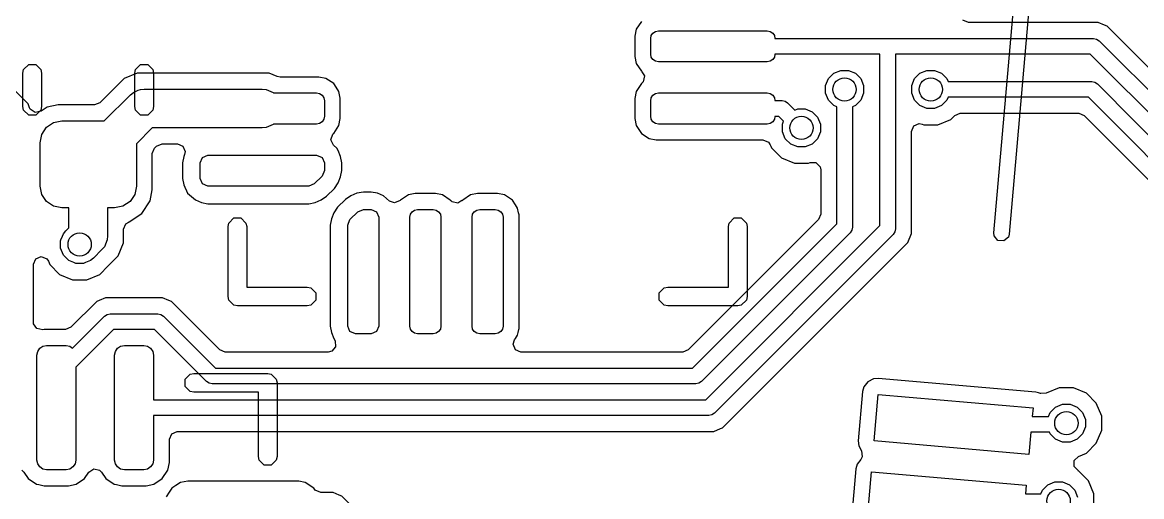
# Model space of a CAD drawing. Extents: x 125.5 to 181.1, y -135.3 to -67.6.
# Drawn here: x 170.23 to 177.43, y -125.02 to -121.97 of the extents above; entities that cross this region are included whole.
import ezdxf

# ---------------------------------------------------------------- set-up
doc = ezdxf.new("R2010")
doc.units = 0
doc.layers.add('BLACK', color=7, linetype='CONTINUOUS')

msp = doc.modelspace()

# ---------------------------------------------------------------- linework, layer by layer
at = {"layer": 'BLACK', "linetype": 'CONTINUOUS'}
for p, q in [((176.482685, -123.32544), (176.643923, -121.482479)), ((176.739185, -121.541004), (176.582305, -123.334156)), ((174.181346, -122.0155), (174.1725, -122.059973)), ((174.181349, -122.015494), (174.181346, -122.0155)), ((174.215054, -121.96505), (174.181349, -122.015494)), ((176.31967, -121.9717), (176.284315, -121.957055)), ((177.155493, -121.9717), (176.31967, -121.9717)), ((177.195334, -121.988203), (177.155493, -121.9717)), ((177.211838, -121.995039), (177.195334, -121.988203)), ((177.211841, -121.995041), (177.211838, -121.995039)), ((177.979959, -122.763159), (177.211841, -121.995041)), ((170.267863, -122.496128), (169.837145, -122.06541)), ((174.1725, -122.059973), (174.1725, -122.190026)), ((174.275, -122.075), (174.278806, -122.055866)), ((174.275, -122.175), (174.275, -122.075)), ((174.278806, -122.055866), (174.289645, -122.039645)), ((174.289645, -122.039645), (174.305866, -122.028806)), ((174.305866, -122.028806), (174.325, -122.025)), ((174.325, -122.025), (175.025, -122.025)), ((175.025, -122.025), (175.044134, -122.028806)), ((175.044134, -122.028806), (175.060355, -122.039645)), ((175.060355, -122.039645), (175.071194, -122.055866)), ((175.071194, -122.055866), (175.074841, -122.0742)), ((175.074841, -122.0742), (175.8, -122.0742)), ((175.8, -122.0742), (177.125, -122.0742)), ((177.125, -122.0742), (177.14444, -122.078067)), ((177.14444, -122.078067), (177.160921, -122.089079)), ((177.160921, -122.089079), (177.885921, -122.814079)), ((174.1725, -122.190026), (174.181346, -122.234499)), ((174.278806, -122.194134), (174.275, -122.175)), ((174.289645, -122.210355), (174.278806, -122.194134)), ((174.305866, -122.221194), (174.289645, -122.210355)), ((174.325, -122.225), (174.305866, -122.221194)), ((175.025, -122.225), (174.325, -122.225)), ((175.044134, -122.221194), (175.025, -122.225)), ((175.060355, -122.210355), (175.044134, -122.221194)), ((175.071194, -122.194134), (175.060355, -122.210355)), ((175.074841, -122.1758), (175.071194, -122.194134)), ((175.7492, -122.1758), (175.074841, -122.1758)), ((175.7492, -123.278958), (175.7492, -122.1758)), ((177.103958, -122.1758), (175.8508, -122.1758)), ((175.8508, -122.1758), (175.8508, -123.3)), ((177.7992, -122.871042), (177.103958, -122.1758)), ((170.235, -122.297164), (170.239567, -122.274203)), ((170.235, -122.512836), (170.235, -122.297164)), ((170.239567, -122.274203), (170.272039, -122.241731)), ((170.272039, -122.241731), (170.317961, -122.241731)), ((170.317961, -122.241731), (170.350433, -122.274203)), ((170.350433, -122.274203), (170.355, -122.297164)), ((170.355, -122.297164), (170.355, -122.512836)), ((170.969744, -122.2975), (170.886134, -122.332132)), ((170.955, -122.297164), (170.959567, -122.274203)), ((170.955, -122.512836), (170.955, -122.297164)), ((170.959567, -122.274203), (170.992039, -122.241731)), ((170.969747, -122.2975), (170.969744, -122.2975)), ((171.060253, -122.2975), (170.969747, -122.2975)), ((170.992039, -122.241731), (171.037961, -122.241731)), ((171.037961, -122.241731), (171.070433, -122.274203)), ((171.820253, -122.2975), (171.060253, -122.2975)), ((171.070433, -122.274203), (171.075, -122.297164)), ((171.075, -122.297164), (171.075, -122.512836)), ((171.871419, -122.318694), (171.820253, -122.2975)), ((174.181346, -122.234499), (174.181349, -122.234505)), ((174.181349, -122.234505), (174.215054, -122.284949)), ((174.215054, -122.284949), (174.218535, -122.28843)), ((174.218535, -122.28843), (174.217087, -122.289877)), ((174.217087, -122.289877), (174.234038, -122.31525)), ((175.418666, -122.332954), (175.453154, -122.298466)), ((175.453154, -122.298466), (175.498214, -122.279802)), ((175.498214, -122.279802), (175.546986, -122.279802)), ((175.546986, -122.279802), (175.592046, -122.298466)), ((175.592046, -122.298466), (175.626534, -122.332954)), ((175.973466, -122.332954), (176.007954, -122.298466)), ((176.007954, -122.298466), (176.053014, -122.279802)), ((176.053014, -122.279802), (176.101786, -122.279802)), ((176.101786, -122.279802), (176.146846, -122.298466)), ((176.146846, -122.298466), (176.181334, -122.332954)), ((170.886128, -122.332136), (170.73041, -122.487855)), ((170.886134, -122.332132), (170.886128, -122.332136)), ((171.890553, -122.3225), (171.871419, -122.318694)), ((172.140022, -122.3225), (171.890553, -122.3225)), ((172.140026, -122.3225), (172.140022, -122.3225)), ((172.184499, -122.331346), (172.140026, -122.3225)), ((172.184505, -122.331349), (172.184499, -122.331346)), ((172.234947, -122.365052), (172.184505, -122.331349)), ((172.250415, -122.388203), (172.234947, -122.365052)), ((174.215054, -122.36505), (174.181349, -122.415494)), ((174.218535, -122.36157), (174.215054, -122.36505)), ((174.226569, -122.352782), (174.218158, -122.361193)), ((174.218158, -122.361193), (174.218535, -122.36157)), ((174.234038, -122.31525), (174.226569, -122.352782)), ((175.400002, -122.378014), (175.418666, -122.332954)), ((175.626534, -122.332954), (175.645198, -122.378014)), ((175.954802, -122.378014), (175.973466, -122.332954)), ((176.181334, -122.332954), (176.189057, -122.3516)), ((176.189057, -122.3516), (177.113618, -122.3516)), ((177.113618, -122.3516), (177.133058, -122.355467)), ((177.133058, -122.355467), (177.149539, -122.366479)), ((177.149539, -122.366479), (177.39153, -122.60847)), ((170.758224, -122.605), (170.926612, -122.436612)), ((170.926612, -122.436612), (170.945548, -122.421071)), ((170.945548, -122.421071), (170.945554, -122.421066)), ((170.945554, -122.421066), (170.977415, -122.407868)), ((170.977415, -122.407868), (170.990613, -122.402402)), ((170.990613, -122.402402), (170.990614, -122.402402)), ((170.990614, -122.402402), (171.015, -122.4)), ((171.015, -122.4), (171.775, -122.4)), ((171.775, -122.4), (171.799386, -122.402402)), ((171.799386, -122.402402), (171.844446, -122.421066)), ((171.844446, -122.421066), (171.84838, -122.425)), ((171.84838, -122.425), (172.125, -122.425)), ((172.125, -122.425), (172.144134, -122.428806)), ((172.144134, -122.428806), (172.160355, -122.439645)), ((172.160355, -122.439645), (172.171194, -122.455866)), ((172.268652, -122.415497), (172.250415, -122.388203)), ((172.268652, -122.415498), (172.268652, -122.415497)), ((172.268653, -122.4155), (172.268652, -122.415498)), ((172.277381, -122.459383), (172.268653, -122.4155)), ((174.181346, -122.4155), (174.1725, -122.459973)), ((174.181349, -122.415494), (174.181346, -122.4155)), ((174.278806, -122.455866), (174.289645, -122.439645)), ((174.289645, -122.439645), (174.305866, -122.428806)), ((174.305866, -122.428806), (174.325, -122.425)), ((174.325, -122.425), (175.025, -122.425)), ((175.025, -122.425), (175.044134, -122.428806)), ((175.044134, -122.428806), (175.060355, -122.439645)), ((175.060355, -122.439645), (175.071194, -122.455866)), ((175.400002, -122.426786), (175.400002, -122.378014)), ((175.418666, -122.471846), (175.400002, -122.426786)), ((175.645198, -122.426786), (175.626534, -122.471846)), ((175.645198, -122.378014), (175.645198, -122.426786)), ((175.954802, -122.426786), (175.954802, -122.378014)), ((175.973466, -122.471846), (175.954802, -122.426786)), ((170.239567, -122.535797), (170.235, -122.512836)), ((170.267863, -122.496129), (170.267863, -122.496128)), ((170.267865, -122.496131), (170.267863, -122.496129)), ((170.27774, -122.519972), (170.267865, -122.496131)), ((170.282358, -122.528612), (170.27774, -122.519972)), ((170.355, -122.512836), (170.350433, -122.535797)), ((170.390378, -122.516571), (170.35171, -122.542408)), ((170.390384, -122.516568), (170.390378, -122.516571)), ((170.461106, -122.502501), (170.390384, -122.516568)), ((170.461116, -122.5025), (170.461106, -122.502501)), ((170.695055, -122.5025), (170.461116, -122.5025)), ((170.73041, -122.487855), (170.695055, -122.5025)), ((170.959567, -122.535797), (170.955, -122.512836)), ((171.075, -122.512836), (171.070433, -122.535797)), ((172.171194, -122.455866), (172.175, -122.475)), ((172.175, -122.475), (172.175, -122.575)), ((172.2775, -122.459978), (172.277381, -122.459383)), ((172.2775, -122.590022), (172.2775, -122.459978)), ((174.1725, -122.459973), (174.1725, -122.590026)), ((174.275, -122.475), (174.278806, -122.455866)), ((174.275, -122.575), (174.275, -122.475)), ((175.071194, -122.455866), (175.074841, -122.4742)), ((175.074841, -122.4742), (175.1202, -122.4742)), ((175.1202, -122.4742), (175.13964, -122.478067)), ((175.13964, -122.478067), (175.156121, -122.489079)), ((175.156121, -122.489079), (175.202167, -122.535125)), ((175.453154, -122.506334), (175.418666, -122.471846)), ((175.4718, -122.514057), (175.453154, -122.506334)), ((175.4718, -123.267576), (175.4718, -122.514057)), ((175.592046, -122.506334), (175.5734, -122.514057)), ((175.5734, -122.514057), (175.5734, -123.288618)), ((175.626534, -122.471846), (175.592046, -122.506334)), ((176.007954, -122.506334), (175.973466, -122.471846)), ((176.053014, -122.524998), (176.007954, -122.506334)), ((176.146846, -122.506334), (176.101786, -122.524998)), ((176.181334, -122.471846), (176.146846, -122.506334)), ((176.189057, -122.4532), (176.181334, -122.471846)), ((177.092576, -122.4532), (176.189057, -122.4532)), ((177.319688, -122.680312), (177.092576, -122.4532)), ((170.272039, -122.568269), (170.239567, -122.535797)), ((170.317961, -122.568269), (170.272039, -122.568269)), ((170.314177, -122.549873), (170.282358, -122.528612)), ((170.35171, -122.542408), (170.314177, -122.549873)), ((170.350433, -122.535797), (170.317961, -122.568269)), ((170.992039, -122.568269), (170.959567, -122.535797)), ((171.037961, -122.568269), (170.992039, -122.568269)), ((171.070433, -122.535797), (171.037961, -122.568269)), ((172.175, -122.575), (172.171194, -122.594134)), ((172.268652, -122.634503), (172.2775, -122.590022)), ((174.1725, -122.590026), (174.181346, -122.634499)), ((174.278806, -122.594134), (174.275, -122.575)), ((175.074841, -122.5758), (175.071194, -122.594134)), ((175.099158, -122.5758), (175.074841, -122.5758)), ((175.130325, -122.606967), (175.099158, -122.5758)), ((175.202167, -122.535125), (175.220814, -122.527402)), ((175.220814, -122.527402), (175.269586, -122.527402)), ((175.269586, -122.527402), (175.314646, -122.546066)), ((175.314646, -122.546066), (175.349134, -122.580554)), ((175.349134, -122.580554), (175.367798, -122.625614)), ((176.101786, -122.524998), (176.053014, -122.524998)), ((176.206268, -122.595265), (176.231188, -122.570345)), ((176.231188, -122.570345), (176.266543, -122.5557)), ((176.266543, -122.5557), (177.029409, -122.5557)), ((177.029409, -122.5557), (177.064764, -122.570345)), ((177.064764, -122.570345), (177.477855, -122.983436)), ((170.355657, -122.691424), (170.386005, -122.646005)), ((170.386005, -122.646005), (170.431424, -122.615657)), ((170.431424, -122.615657), (170.485, -122.605)), ((170.485, -122.605), (170.758224, -122.605)), ((171.066776, -122.65), (170.965, -122.751776)), ((171.775, -122.65), (171.066776, -122.65)), ((171.799386, -122.647598), (171.775, -122.65)), ((171.844446, -122.628934), (171.799386, -122.647598)), ((171.84838, -122.625), (171.844446, -122.628934)), ((172.125, -122.625), (171.84838, -122.625)), ((172.144134, -122.621194), (172.125, -122.625)), ((172.160355, -122.610355), (172.144134, -122.621194)), ((172.171194, -122.594134), (172.160355, -122.610355)), ((172.234947, -122.684947), (172.268652, -122.634503)), ((174.181346, -122.634499), (174.181349, -122.634505)), ((174.181349, -122.634505), (174.215052, -122.684947)), ((174.289645, -122.610355), (174.278806, -122.594134)), ((174.305866, -122.621194), (174.289645, -122.610355)), ((174.325, -122.625), (174.305866, -122.621194)), ((175.025, -122.625), (174.325, -122.625)), ((175.044134, -122.621194), (175.025, -122.625)), ((175.060355, -122.610355), (175.044134, -122.621194)), ((175.071194, -122.594134), (175.060355, -122.610355)), ((175.122602, -122.625614), (175.130325, -122.606967)), ((175.122602, -122.674386), (175.122602, -122.625614)), ((175.367798, -122.625614), (175.367798, -122.674386)), ((175.9533, -122.67207), (175.967945, -122.636715)), ((175.967945, -122.636715), (176.0033, -122.62207)), ((176.0033, -122.62207), (176.022433, -122.625876)), ((176.022433, -122.625876), (176.032147, -122.6299)), ((176.032147, -122.6299), (176.032149, -122.6299)), ((176.032149, -122.6299), (176.122651, -122.6299)), ((176.122651, -122.6299), (176.122653, -122.6299)), ((176.122653, -122.6299), (176.206268, -122.595265)), ((177.39153, -122.60847), (177.681721, -122.898661)), ((170.345, -122.745), (170.355657, -122.691424)), ((172.216956, -122.727719), (172.228782, -122.691324)), ((172.23433, -122.761816), (172.216956, -122.727719)), ((172.228782, -122.691324), (172.231791, -122.688756)), ((172.231465, -122.68843), (172.234945, -122.684949)), ((172.231791, -122.688756), (172.231465, -122.68843)), ((172.234945, -122.684949), (172.234945, -122.684947)), ((172.234945, -122.684947), (172.234947, -122.684947)), ((174.215052, -122.684947), (174.265494, -122.71865)), ((174.265494, -122.71865), (174.265497, -122.718652)), ((174.265497, -122.718652), (174.265498, -122.718652)), ((174.265498, -122.718652), (174.2655, -122.718653)), ((174.2655, -122.718653), (174.309383, -122.727381)), ((174.309383, -122.727381), (174.309978, -122.7275)), ((174.309978, -122.7275), (174.997648, -122.7275)), ((174.997648, -122.7275), (175.033003, -122.742145)), ((175.141266, -122.719446), (175.122602, -122.674386)), ((175.175754, -122.753934), (175.141266, -122.719446)), ((175.349134, -122.719446), (175.314646, -122.753934)), ((175.367798, -122.674386), (175.349134, -122.719446)), ((175.9533, -123.269506), (175.9533, -122.67207)), ((177.595, -122.955624), (177.319688, -122.680312)), ((170.345, -123.025), (170.345, -122.745)), ((170.965, -122.751776), (170.965, -123.025)), ((171.067499, -122.814942), (171.082145, -122.779588)), ((171.082145, -122.779588), (171.094591, -122.767143)), ((171.094591, -122.767143), (171.129945, -122.7525)), ((171.129945, -122.7525), (171.229554, -122.7525)), ((171.229554, -122.7525), (171.264909, -122.767145)), ((171.264909, -122.767145), (171.279554, -122.8025)), ((171.279554, -122.8025), (171.275748, -122.821635)), ((172.255548, -122.779937), (172.23433, -122.761816)), ((172.255549, -122.779939), (172.255548, -122.779937)), ((172.25555, -122.77994), (172.255549, -122.779939)), ((172.263208, -122.794971), (172.25555, -122.77994)), ((172.279317, -122.833862), (172.263208, -122.794971)), ((175.033003, -122.742145), (175.043841, -122.758364)), ((175.043841, -122.758364), (175.047478, -122.767143)), ((175.047478, -122.767143), (175.052335, -122.778868)), ((175.052335, -122.778868), (175.116332, -122.842865)), ((175.220814, -122.772598), (175.175754, -122.753934)), ((175.269586, -122.772598), (175.220814, -122.772598)), ((175.314646, -122.753934), (175.269586, -122.772598)), ((171.0675, -123.048885), (171.067499, -122.814942)), ((171.270682, -122.833864), (171.2625, -122.874996)), ((171.2625, -122.874996), (171.2625, -122.975003)), ((171.275748, -122.821635), (171.270682, -122.833864)), ((171.375, -122.875), (171.389645, -122.839645)), ((171.375, -122.975), (171.375, -122.875)), ((171.389645, -122.839645), (171.425, -122.825)), ((171.425, -122.825), (172.125, -122.825)), ((172.125, -122.825), (172.160355, -122.839645)), ((172.160355, -122.839645), (172.175, -122.875)), ((172.175, -122.875), (172.175, -122.924289)), ((172.2875, -122.875), (172.279317, -122.833862)), ((172.2875, -122.924289), (172.2875, -122.875)), ((175.116332, -122.842865), (175.199947, -122.8775)), ((175.199947, -122.8775), (175.199949, -122.8775)), ((175.199949, -122.8775), (175.290451, -122.8775)), ((175.290451, -122.8775), (175.290453, -122.8775)), ((175.290453, -122.8775), (175.300165, -122.873476)), ((175.300165, -122.873476), (175.338433, -122.873475)), ((175.338433, -122.873475), (175.365493, -122.900534)), ((172.175, -122.924289), (172.160355, -122.959644)), ((172.279317, -122.965427), (172.2875, -122.924289)), ((175.365493, -122.900534), (175.3693, -122.91967)), ((175.3693, -122.91967), (175.3693, -123.204409)), ((170.355657, -123.078576), (170.345, -123.025)), ((170.965, -123.025), (170.954343, -123.078576)), ((171.2625, -122.975003), (171.270682, -123.016136)), ((171.270682, -123.016136), (171.270682, -123.016137)), ((171.270682, -123.016137), (171.277093, -123.031613)), ((171.389645, -123.010355), (171.375, -122.975)), ((171.425, -123.025), (171.389645, -123.010355)), ((172.074289, -123.025), (171.425, -123.025)), ((172.109644, -123.010355), (172.074289, -123.025)), ((172.160355, -122.959644), (172.109644, -123.010355)), ((172.239905, -123.039194), (172.263208, -123.004318)), ((172.263208, -123.004318), (172.279317, -122.965427)), ((170.386005, -123.123995), (170.355657, -123.078576)), ((170.954343, -123.078576), (170.923995, -123.123995)), ((171.05343, -123.119619), (171.0675, -123.048885)), ((171.277093, -123.031613), (171.286792, -123.055029)), ((171.286792, -123.055029), (171.29445, -123.07006)), ((171.29445, -123.07006), (171.344971, -123.113208)), ((172.154318, -123.113208), (172.189194, -123.089905)), ((172.189194, -123.089905), (172.239905, -123.039194)), ((172.345682, -123.086791), (172.310806, -123.110094)), ((172.345683, -123.086791), (172.345682, -123.086791)), ((172.384573, -123.070682), (172.345683, -123.086791)), ((172.384574, -123.070682), (172.384573, -123.070682)), ((172.425707, -123.0625), (172.384574, -123.070682)), ((172.425711, -123.0625), (172.425707, -123.0625)), ((172.475, -123.0625), (172.425711, -123.0625)), ((172.475003, -123.0625), (172.475, -123.0625)), ((172.516136, -123.070682), (172.475003, -123.0625)), ((172.555029, -123.086792), (172.516136, -123.070682)), ((172.594468, -123.120475), (172.555029, -123.086792)), ((172.715494, -123.081349), (172.665051, -123.115053)), ((172.7155, -123.081346), (172.715494, -123.081349)), ((172.759973, -123.0725), (172.7155, -123.081346)), ((172.759978, -123.0725), (172.759973, -123.0725)), ((172.890022, -123.0725), (172.759978, -123.0725)), ((172.890026, -123.0725), (172.890022, -123.0725)), ((172.934499, -123.081346), (172.890026, -123.0725)), ((172.934505, -123.081349), (172.934499, -123.081346)), ((172.984949, -123.115054), (172.934505, -123.081349)), ((173.115494, -123.081349), (173.06505, -123.115054)), ((173.1155, -123.081346), (173.115494, -123.081349)), ((173.159973, -123.0725), (173.1155, -123.081346)), ((173.159978, -123.0725), (173.159973, -123.0725)), ((173.290022, -123.0725), (173.159978, -123.0725)), ((173.290026, -123.0725), (173.290022, -123.0725)), ((173.334499, -123.081346), (173.290026, -123.0725)), ((173.334505, -123.081349), (173.334499, -123.081346)), ((173.384947, -123.115052), (173.334505, -123.081349)), ((170.431424, -123.154343), (170.386005, -123.123995)), ((170.485, -123.165), (170.431424, -123.154343)), ((170.53, -123.165), (170.485, -123.165)), ((170.53, -123.293223), (170.53, -123.165)), ((170.825, -123.165), (170.78, -123.165)), ((170.78, -123.165), (170.78, -123.345)), ((170.878576, -123.154343), (170.825, -123.165)), ((170.923995, -123.123995), (170.878576, -123.154343)), ((170.999833, -123.199833), (171.05343, -123.119619)), ((171.344971, -123.113208), (171.383862, -123.129317)), ((171.383862, -123.129317), (171.425, -123.1375)), ((171.425, -123.1375), (171.425006, -123.1375)), ((171.425006, -123.1375), (172.074283, -123.1375)), ((172.074283, -123.1375), (172.074289, -123.1375)), ((172.074289, -123.1375), (172.115427, -123.129317)), ((172.115427, -123.129317), (172.154318, -123.113208)), ((172.260094, -123.160806), (172.236791, -123.195682)), ((172.310806, -123.110094), (172.260094, -123.160806)), ((172.626936, -123.132454), (172.594468, -123.120475)), ((172.662293, -123.117812), (172.626936, -123.132454)), ((172.665051, -123.115053), (172.662293, -123.117812)), ((172.98843, -123.118535), (172.984949, -123.115054)), ((172.988807, -123.118158), (172.98843, -123.118535)), ((172.997218, -123.126569), (172.988807, -123.118158)), ((173.03475, -123.134038), (172.997218, -123.126569)), ((173.060122, -123.117087), (173.03475, -123.134038)), ((173.06157, -123.118535), (173.060122, -123.117087)), ((173.06505, -123.115054), (173.06157, -123.118535)), ((173.404937, -123.144971), (173.384947, -123.115052)), ((173.418652, -123.165497), (173.404937, -123.144971)), ((173.418652, -123.165498), (173.418652, -123.165497)), ((173.418653, -123.1655), (173.418652, -123.165498)), ((173.425, -123.197409), (173.418653, -123.1655)), ((170.919619, -123.25343), (170.999833, -123.199833)), ((171.559567, -123.262039), (171.592039, -123.229567)), ((171.592039, -123.229567), (171.637961, -123.229567)), ((171.637961, -123.229567), (171.670433, -123.262039)), ((172.220682, -123.234574), (172.2125, -123.275707)), ((172.236791, -123.195683), (172.220682, -123.234573)), ((172.220682, -123.234573), (172.220682, -123.234574)), ((172.236791, -123.195682), (172.236791, -123.195683)), ((172.325, -123.275711), (172.339645, -123.240356)), ((172.339645, -123.240356), (172.390356, -123.189645)), ((172.390356, -123.189645), (172.425711, -123.175)), ((172.425711, -123.175), (172.475, -123.175)), ((172.475, -123.175), (172.510355, -123.189645)), ((172.510355, -123.189645), (172.525, -123.225)), ((172.525, -123.225), (172.525, -123.925)), ((172.725, -123.225), (172.728806, -123.205866)), ((172.725, -123.925), (172.725, -123.225)), ((172.728806, -123.205866), (172.739645, -123.189645)), ((172.739645, -123.189645), (172.755866, -123.178806)), ((172.755866, -123.178806), (172.775, -123.175)), ((172.775, -123.175), (172.875, -123.175)), ((172.875, -123.175), (172.894134, -123.178806)), ((172.894134, -123.178806), (172.910355, -123.189645)), ((172.910355, -123.189645), (172.921194, -123.205866)), ((172.921194, -123.205866), (172.925, -123.225)), ((172.925, -123.225), (172.925, -123.925)), ((173.125, -123.225), (173.128806, -123.205866)), ((173.125, -123.925), (173.125, -123.225)), ((173.128806, -123.205866), (173.139645, -123.189645)), ((173.139645, -123.189645), (173.155866, -123.178806)), ((173.155866, -123.178806), (173.175, -123.175)), ((173.175, -123.175), (173.275, -123.175)), ((173.275, -123.175), (173.294134, -123.178806)), ((173.294134, -123.178806), (173.310355, -123.189645)), ((173.310355, -123.189645), (173.321194, -123.205866)), ((173.321194, -123.205866), (173.325, -123.225)), ((173.325, -123.225), (173.325, -123.925)), ((173.4275, -123.209978), (173.425, -123.197409)), ((173.4275, -123.940022), (173.4275, -123.209978)), ((175.354655, -123.239764), (174.516564, -124.077855)), ((174.779567, -123.262039), (174.812039, -123.229567)), ((174.812039, -123.229567), (174.857961, -123.229567)), ((174.857961, -123.229567), (174.890433, -123.262039)), ((175.3693, -123.204409), (175.354655, -123.239764)), ((170.496071, -123.330548), (170.511612, -123.311612)), ((170.511612, -123.311612), (170.53, -123.293223)), ((170.8825, -123.301847), (170.897145, -123.266492)), ((170.8825, -123.390253), (170.8825, -123.301847)), ((170.897145, -123.266492), (170.915611, -123.256624)), ((170.915069, -123.255314), (170.919611, -123.253431)), ((170.915611, -123.256624), (170.915069, -123.255314)), ((170.919611, -123.253431), (170.919619, -123.25343)), ((171.555, -123.285), (171.559567, -123.262039)), ((171.555, -123.735), (171.555, -123.285)), ((171.670433, -123.262039), (171.675, -123.285)), ((171.675, -123.285), (171.675, -123.675)), ((172.2125, -123.275707), (172.2125, -123.925003)), ((172.325, -123.925), (172.325, -123.275711)), ((174.544376, -124.195), (175.4718, -123.267576)), ((174.628958, -124.3992), (175.7492, -123.278958)), ((174.775, -123.285), (174.779567, -123.262039)), ((174.775, -123.675), (174.775, -123.285)), ((174.890433, -123.262039), (174.895, -123.285)), ((174.895, -123.285), (174.895, -123.735)), ((175.569533, -123.308058), (175.558521, -123.324539)), ((175.5734, -123.288618), (175.569533, -123.308058)), ((175.8508, -123.3), (175.846933, -123.31944)), ((175.9533, -123.330493), (175.9533, -123.269506)), ((170.477402, -123.375614), (170.4799, -123.369584)), ((170.477402, -123.424386), (170.477402, -123.375614)), ((170.4799, -123.369584), (170.489282, -123.346933)), ((170.489282, -123.346933), (170.496066, -123.330554)), ((170.496066, -123.330554), (170.496071, -123.330548)), ((170.777598, -123.369387), (170.758934, -123.414446)), ((170.78, -123.345), (170.777598, -123.369386)), ((170.777598, -123.369386), (170.777598, -123.369387)), ((175.558521, -123.324539), (174.601339, -124.281721)), ((175.835921, -123.335921), (174.685921, -124.485921)), ((175.846933, -123.31944), (175.835921, -123.335921)), ((175.929962, -123.386837), (175.9533, -123.330493)), ((176.484809, -123.344833), (176.482685, -123.32544)), ((176.509408, -123.374149), (176.484809, -123.344833)), ((176.54753, -123.377484), (176.509408, -123.374149)), ((176.576846, -123.352885), (176.54753, -123.377484)), ((176.582305, -123.334156), (176.576846, -123.352885)), ((170.496066, -123.469446), (170.477402, -123.424386)), ((170.743389, -123.433388), (170.688388, -123.488388)), ((170.758934, -123.414446), (170.743389, -123.433388)), ((170.847866, -123.473868), (170.8825, -123.390253)), ((174.736838, -124.579961), (175.929962, -123.386837)), ((170.302499, -123.52762), (170.317144, -123.492265)), ((170.302499, -123.90025), (170.302499, -123.52762)), ((170.317144, -123.492265), (170.352499, -123.47762)), ((170.352499, -123.47762), (170.387854, -123.492265)), ((170.387854, -123.492265), (170.398691, -123.508483)), ((170.398691, -123.508483), (170.407135, -123.528868)), ((170.407135, -123.528868), (170.471132, -123.592865)), ((170.530554, -123.503934), (170.496066, -123.469446)), ((170.562415, -123.517131), (170.530554, -123.503934)), ((170.575613, -123.522598), (170.562415, -123.517131)), ((170.575614, -123.522598), (170.575613, -123.522598)), ((170.624386, -123.522598), (170.575614, -123.522598)), ((170.624387, -123.522598), (170.624386, -123.522598)), ((170.637584, -123.517131), (170.624387, -123.522598)), ((170.669446, -123.503934), (170.637584, -123.517131)), ((170.669451, -123.503928), (170.669446, -123.503934)), ((170.688388, -123.488388), (170.669451, -123.503928)), ((170.783868, -123.537865), (170.847866, -123.473868)), ((170.471132, -123.592865), (170.554747, -123.6275)), ((170.645253, -123.6275), (170.728868, -123.592865)), ((170.728868, -123.592865), (170.783868, -123.537865)), ((170.554747, -123.6275), (170.554749, -123.6275)), ((170.554749, -123.6275), (170.645251, -123.6275)), ((170.645251, -123.6275), (170.645253, -123.6275)), ((170.765847, -123.7433), (170.726006, -123.759803)), ((170.826833, -123.7433), (170.765847, -123.7433)), ((171.134153, -123.7433), (170.826833, -123.7433)), ((171.173994, -123.759803), (171.134153, -123.7433)), ((171.559567, -123.757961), (171.555, -123.735)), ((171.675, -123.675), (172.065, -123.675)), ((172.065, -123.675), (172.087961, -123.679567)), ((172.087961, -123.679567), (172.120433, -123.712039)), ((172.120433, -123.712039), (172.120433, -123.757961)), ((174.329567, -123.712039), (174.362039, -123.679567)), ((174.329567, -123.757961), (174.329567, -123.712039)), ((174.362039, -123.679567), (174.385, -123.675)), ((174.385, -123.675), (174.775, -123.675)), ((174.895, -123.735), (174.890433, -123.757961)), ((170.7095, -123.76664), (170.543285, -123.932855)), ((170.726006, -123.759803), (170.7095, -123.76664)), ((171.190498, -123.766639), (171.173994, -123.759803)), ((171.1905, -123.76664), (171.190498, -123.766639)), ((171.501714, -124.077855), (171.1905, -123.76664)), ((171.592039, -123.790433), (171.559567, -123.757961)), ((171.615, -123.795), (171.592039, -123.790433)), ((172.065, -123.795), (171.615, -123.795)), ((172.087961, -123.790433), (172.065, -123.795)), ((172.120433, -123.757961), (172.087961, -123.790433)), ((174.362039, -123.790433), (174.329567, -123.757961)), ((174.385, -123.795), (174.362039, -123.790433)), ((174.835, -123.795), (174.385, -123.795)), ((174.857961, -123.790433), (174.835, -123.795)), ((174.890433, -123.757961), (174.857961, -123.790433)), ((170.554354, -124.066743), (170.760419, -123.860679)), ((170.760419, -123.860679), (170.7769, -123.849667)), ((170.7769, -123.849667), (170.79634, -123.8458)), ((170.79634, -123.8458), (171.10366, -123.8458)), ((171.10366, -123.8458), (171.1231, -123.849667)), ((171.1231, -123.849667), (171.139581, -123.860679)), ((171.139581, -123.860679), (171.473902, -124.195)), ((170.303459, -123.910003), (170.302499, -123.90025)), ((170.324719, -123.941823), (170.303459, -123.910003)), ((170.362252, -123.94929), (170.324719, -123.941823)), ((170.371246, -123.947501), (170.362252, -123.94929)), ((170.371248, -123.9475), (170.371246, -123.947501)), ((170.50793, -123.9475), (170.371248, -123.9475)), ((170.543285, -123.932855), (170.50793, -123.9475)), ((170.817382, -123.9474), (170.575, -124.189782)), ((171.082618, -123.9474), (170.817382, -123.9474)), ((171.416939, -124.281721), (171.082618, -123.9474)), ((172.2125, -123.925003), (172.220682, -123.966136)), ((172.339645, -123.960355), (172.325, -123.925)), ((172.375, -123.975), (172.339645, -123.960355)), ((172.510355, -123.960355), (172.475, -123.975)), ((172.525, -123.925), (172.510355, -123.960355)), ((172.728806, -123.944134), (172.725, -123.925)), ((172.739645, -123.960355), (172.728806, -123.944134)), ((172.755866, -123.971194), (172.739645, -123.960355)), ((172.910355, -123.960355), (172.894134, -123.971194)), ((172.921194, -123.944134), (172.910355, -123.960355)), ((172.925, -123.925), (172.921194, -123.944134)), ((173.128806, -123.944134), (173.125, -123.925)), ((173.139645, -123.960355), (173.128806, -123.944134)), ((173.155866, -123.971194), (173.139645, -123.960355)), ((173.310355, -123.960355), (173.294134, -123.971194)), ((173.321194, -123.944134), (173.310355, -123.960355)), ((173.325, -123.925), (173.321194, -123.944134)), ((173.422306, -123.966136), (173.426012, -123.947501)), ((173.426012, -123.947501), (173.4275, -123.940022)), ((172.220682, -123.966136), (172.220682, -123.966137)), ((172.220682, -123.966137), (172.236795, -124.005037)), ((172.236795, -124.005037), (172.236797, -124.00504)), ((172.236797, -124.00504), (172.244318, -124.019801)), ((172.244318, -124.019801), (172.247321, -124.057951)), ((172.475, -123.975), (172.375, -123.975)), ((172.775, -123.975), (172.755866, -123.971194)), ((172.875, -123.975), (172.775, -123.975)), ((172.894134, -123.971194), (172.875, -123.975)), ((173.175, -123.975), (173.155866, -123.971194)), ((173.275, -123.975), (173.175, -123.975)), ((173.294134, -123.971194), (173.275, -123.975)), ((173.390035, -124.0425), (173.398461, -124.014722)), ((173.398461, -124.014722), (173.40515, -124.004709)), ((173.40515, -124.004709), (173.418652, -123.984503)), ((173.418652, -123.984503), (173.422306, -123.966136)), ((170.325, -124.1125), (170.329758, -124.088582)), ((170.329758, -124.088582), (170.343306, -124.068306)), ((170.343306, -124.068306), (170.363582, -124.054758)), ((170.363582, -124.054758), (170.3875, -124.05)), ((170.3875, -124.05), (170.5125, -124.05)), ((170.5125, -124.05), (170.536418, -124.054758)), ((170.536418, -124.054758), (170.554354, -124.066743)), ((170.825, -124.1125), (170.829758, -124.088582)), ((170.829758, -124.088582), (170.843306, -124.068306)), ((170.843306, -124.068306), (170.863582, -124.054758)), ((170.863582, -124.054758), (170.8875, -124.05)), ((170.8875, -124.05), (171.0125, -124.05)), ((171.0125, -124.05), (171.036418, -124.054758)), ((171.036418, -124.054758), (171.056694, -124.068306)), ((171.056694, -124.068306), (171.070242, -124.088582)), ((171.070242, -124.088582), (171.075, -124.1125)), ((171.537069, -124.0925), (171.501714, -124.077855)), ((172.199768, -124.0925), (171.537069, -124.0925)), ((172.222467, -124.08705), (172.199768, -124.0925)), ((172.247321, -124.057951), (172.222467, -124.08705)), ((173.40468, -124.077855), (173.390035, -124.0425)), ((173.440035, -124.0925), (173.40468, -124.077855)), ((174.481209, -124.0925), (173.440035, -124.0925)), ((174.516564, -124.077855), (174.481209, -124.0925)), ((170.325, -124.7875), (170.325, -124.1125)), ((170.825, -124.7875), (170.825, -124.1125)), ((171.075, -124.1125), (171.075, -124.3992)), ((170.575, -124.189782), (170.575, -124.7875)), ((171.279567, -124.267039), (171.312039, -124.234567)), ((171.312039, -124.234567), (171.335, -124.23)), ((171.335, -124.23), (171.81, -124.23)), ((171.473902, -124.195), (174.544376, -124.195)), ((171.81, -124.23), (171.832961, -124.234567)), ((171.832961, -124.234567), (171.865433, -124.267039)), ((171.279567, -124.312961), (171.279567, -124.267039)), ((171.312039, -124.345433), (171.279567, -124.312961)), ((171.433419, -124.292733), (171.416939, -124.281721)), ((171.43342, -124.292733), (171.433419, -124.292733)), ((171.45286, -124.2966), (171.43342, -124.292733)), ((174.565418, -124.2966), (171.45286, -124.2966)), ((171.865433, -124.267039), (171.87, -124.29)), ((171.87, -124.29), (171.87, -124.765)), ((174.584858, -124.292733), (174.565418, -124.2966)), ((174.601339, -124.281721), (174.584858, -124.292733)), ((175.646587, -124.316345), (175.638056, -124.345614)), ((175.646588, -124.316344), (175.646587, -124.316345)), ((175.672109, -124.284545), (175.646588, -124.316344)), ((175.707861, -124.264932), (175.672109, -124.284545)), ((175.707862, -124.264931), (175.707861, -124.264932)), ((175.738165, -124.261614), (175.707862, -124.264931)), ((176.75447, -124.350528), (175.738165, -124.261614)), ((171.335, -124.35), (171.312039, -124.345433)), ((171.75, -124.35), (171.335, -124.35)), ((171.75, -124.765), (171.75, -124.35)), ((175.638056, -124.345614), (175.610152, -124.664583)), ((175.71314, -124.663461), (175.739287, -124.364603)), ((175.739287, -124.364603), (176.735482, -124.451759)), ((176.770802, -124.355288), (176.75447, -124.350528)), ((176.783738, -124.359059), (176.770802, -124.355288)), ((176.78608, -124.359742), (176.783738, -124.359059)), ((176.819205, -124.357933), (176.78608, -124.359742)), ((176.904746, -124.3225), (176.819205, -124.357933)), ((176.904747, -124.3225), (176.904746, -124.3225)), ((176.995253, -124.3225), (176.904747, -124.3225)), ((177.078868, -124.357135), (176.995253, -124.3225)), ((177.142865, -124.421132), (177.078868, -124.357135)), ((171.075, -124.3992), (174.628958, -124.3992)), ((176.735482, -124.451759), (176.730666, -124.50681)), ((176.846066, -124.480554), (176.880554, -124.446066)), ((176.880554, -124.446066), (176.925614, -124.427402)), ((176.925614, -124.427402), (176.974386, -124.427402)), ((176.974386, -124.427402), (177.019446, -124.446066)), ((177.019446, -124.446066), (177.053934, -124.480554)), ((177.1775, -124.504747), (177.142865, -124.421132)), ((174.65, -124.5008), (171.075, -124.5008)), ((171.075, -124.5008), (171.075, -124.7875)), ((174.66944, -124.496933), (174.65, -124.5008)), ((174.685921, -124.485921), (174.66944, -124.496933)), ((176.730666, -124.50681), (176.835191, -124.50681)), ((176.835191, -124.50681), (176.846066, -124.480554)), ((177.053934, -124.480554), (177.072598, -124.525614)), ((177.072598, -124.525614), (177.072598, -124.574386)), ((177.1775, -124.595253), (177.1775, -124.504747)), ((171.192145, -124.617945), (171.2275, -124.6033)), ((171.2275, -124.6033), (174.680491, -124.6033)), ((174.680491, -124.6033), (174.680493, -124.6033)), ((174.680493, -124.6033), (174.723931, -124.585307)), ((174.723931, -124.585307), (174.736838, -124.579961)), ((176.721777, -124.60841), (176.709335, -124.750617)), ((176.841495, -124.60841), (176.721777, -124.60841)), ((176.846066, -124.619446), (176.841495, -124.60841)), ((177.072598, -124.574386), (177.053934, -124.619446)), ((177.142865, -124.678868), (177.1775, -124.595253)), ((171.1775, -124.6533), (171.192145, -124.617945)), ((171.1775, -124.803753), (171.1775, -124.6533)), ((175.610152, -124.664583), (175.613468, -124.694886)), ((176.709335, -124.750617), (175.71314, -124.663461)), ((176.880554, -124.653934), (176.846066, -124.619446)), ((176.925614, -124.672598), (176.880554, -124.653934)), ((176.974386, -124.672598), (176.925614, -124.672598)), ((177.019446, -124.653934), (176.974386, -124.672598)), ((177.053934, -124.619446), (177.019446, -124.653934)), ((177.078868, -124.742865), (177.142865, -124.678868)), ((175.613468, -124.694886), (175.632112, -124.728867)), ((175.632112, -124.728867), (175.636279, -124.766907)), ((177.027451, -124.764162), (177.078868, -124.742865)), ((170.329758, -124.811418), (170.325, -124.7875)), ((170.343306, -124.831694), (170.329758, -124.811418)), ((170.570242, -124.811418), (170.556694, -124.831694)), ((170.575, -124.7875), (170.570242, -124.811418)), ((170.829758, -124.811418), (170.825, -124.7875)), ((170.843306, -124.831694), (170.829758, -124.811418)), ((171.070242, -124.811418), (171.056694, -124.831694)), ((171.075, -124.7875), (171.070242, -124.811418)), ((171.167927, -124.85188), (171.1775, -124.803753)), ((171.754567, -124.787961), (171.75, -124.765)), ((171.787039, -124.820433), (171.754567, -124.787961)), ((171.832961, -124.820433), (171.787039, -124.820433)), ((171.865433, -124.787961), (171.832961, -124.820433)), ((171.87, -124.765), (171.865433, -124.787961)), ((175.603009, -124.814443), (175.594478, -124.843711)), ((175.627271, -124.784213), (175.603009, -124.814443)), ((175.636279, -124.766907), (175.627271, -124.784213)), ((177.000392, -124.829488), (177.000394, -124.791219)), ((177.000394, -124.791219), (177.027451, -124.764162)), ((170.227778, -124.852303), (170.241573, -124.866098)), ((170.241573, -124.866098), (170.268541, -124.906459)), ((170.363582, -124.845242), (170.343306, -124.831694)), ((170.3875, -124.85), (170.363582, -124.845242)), ((170.5125, -124.85), (170.3875, -124.85)), ((170.536418, -124.845242), (170.5125, -124.85)), ((170.556694, -124.831694), (170.536418, -124.845242)), ((170.631459, -124.906459), (170.658426, -124.866098)), ((170.658426, -124.866098), (170.690245, -124.844838)), ((170.690245, -124.844838), (170.727778, -124.852303)), ((170.727778, -124.852303), (170.741573, -124.866098)), ((170.741573, -124.866098), (170.768541, -124.906459)), ((170.863582, -124.845242), (170.843306, -124.831694)), ((170.8875, -124.85), (170.863582, -124.845242)), ((171.0125, -124.85), (170.8875, -124.85)), ((171.036418, -124.845242), (171.0125, -124.85)), ((171.056694, -124.831694), (171.036418, -124.845242)), ((171.131459, -124.906459), (171.167927, -124.85188)), ((175.594478, -124.843711), (175.566574, -125.16268)), ((175.669562, -125.161558), (175.695709, -124.8627)), ((175.695709, -124.8627), (176.691904, -124.949856)), ((177.024984, -124.854081), (177.000392, -124.829488)), ((177.024772, -124.854399), (177.024984, -124.854081)), ((177.026369, -124.855466), (177.024772, -124.854399)), ((177.027451, -124.856548), (177.026369, -124.855466)), ((177.028864, -124.857133), (177.027451, -124.856548)), ((177.028865, -124.857133), (177.028864, -124.857133)), ((177.028868, -124.857135), (177.028865, -124.857133)), ((177.092865, -124.921132), (177.028868, -124.857135)), ((170.268541, -124.906459), (170.32312, -124.942927)), ((170.32312, -124.942927), (170.323121, -124.942927)), ((170.323121, -124.942927), (170.323123, -124.942928)), ((170.323123, -124.942928), (170.336952, -124.945678)), ((170.336952, -124.945678), (170.371247, -124.9525)), ((170.371247, -124.9525), (170.528752, -124.952499)), ((170.528752, -124.952499), (170.528753, -124.952498)), ((170.528753, -124.952498), (170.528761, -124.952498)), ((170.528761, -124.952498), (170.576875, -124.942928)), ((170.576875, -124.942928), (170.576875, -124.942927)), ((170.576875, -124.942927), (170.57688, -124.942927)), ((170.57688, -124.942927), (170.631459, -124.906459)), ((170.768541, -124.906459), (170.82312, -124.942927)), ((170.82312, -124.942927), (170.823121, -124.942927)), ((170.823121, -124.942927), (170.823123, -124.942928)), ((170.823123, -124.942928), (170.836952, -124.945678)), ((170.836952, -124.945678), (170.871247, -124.9525)), ((170.871247, -124.9525), (171.028752, -124.952499)), ((171.028752, -124.952499), (171.028753, -124.952498)), ((171.028753, -124.952498), (171.028761, -124.952498)), ((171.028761, -124.952498), (171.076875, -124.942928)), ((171.076875, -124.942928), (171.076875, -124.942927)), ((171.076875, -124.942927), (171.07688, -124.942927)), ((171.07688, -124.942927), (171.131459, -124.906459)), ((171.193541, -124.968541), (171.176171, -124.994536)), ((171.219536, -124.951171), (171.193541, -124.968541)), ((171.219544, -124.951164), (171.219536, -124.951171)), ((171.248115, -124.932075), (171.219544, -124.951164)), ((171.248124, -124.932071), (171.248115, -124.932075)), ((171.296239, -124.922502), (171.248124, -124.932071)), ((171.29625, -124.9225), (171.296239, -124.922502)), ((172.003752, -124.9225), (171.29625, -124.9225)), ((172.003753, -124.9225), (172.003752, -124.9225)), ((172.010454, -124.923833), (172.003753, -124.9225)), ((172.051876, -124.932071), (172.010454, -124.923833)), ((172.051882, -124.932074), (172.051876, -124.932071)), ((172.106459, -124.96854), (172.051882, -124.932074)), ((172.110426, -124.974478), (172.106459, -124.96854)), ((176.691904, -124.949856), (176.687088, -125.004908)), ((176.796066, -124.980554), (176.830554, -124.946066)), ((176.830554, -124.946066), (176.875614, -124.927402)), ((176.875614, -124.927402), (176.924386, -124.927402)), ((176.924386, -124.927402), (176.969446, -124.946066)), ((176.969446, -124.946066), (177.003934, -124.980554)), ((177.1275, -125.004747), (177.092865, -124.921132)), ((171.176166, -124.994542), (171.157074, -125.023117)), ((171.176171, -124.994536), (171.176166, -124.994542)), ((172.116645, -124.982055), (172.110426, -124.974478)), ((172.152, -124.9967), (172.116645, -124.982055)), ((172.230493, -124.9967), (172.152, -124.9967)), ((172.270334, -125.013203), (172.230493, -124.9967)), ((172.286838, -125.020039), (172.270334, -125.013203)), ((172.28684, -125.02004), (172.286838, -125.020039)), ((172.399654, -125.132855), (172.28684, -125.02004)), ((176.687088, -125.004908), (176.785978, -125.004908)), ((176.785978, -125.004908), (176.796066, -124.980554)), ((177.003934, -124.980554), (177.022598, -125.025614)), ((177.1275, -125.095253), (177.1275, -125.004747))]:
    msp.add_line(p, q, dxfattribs=at)
at = {"layer": 'BLACK'}
for centre in [(175.5226, -122.4024), (176.0774, -122.4024), (175.2452, -122.65), (170.6, -123.4), (176.95, -124.55), (176.9, -125.05)]:
    msp.add_circle(centre, 0.075, dxfattribs=at)

doc.saveas('drawing.dxf')
